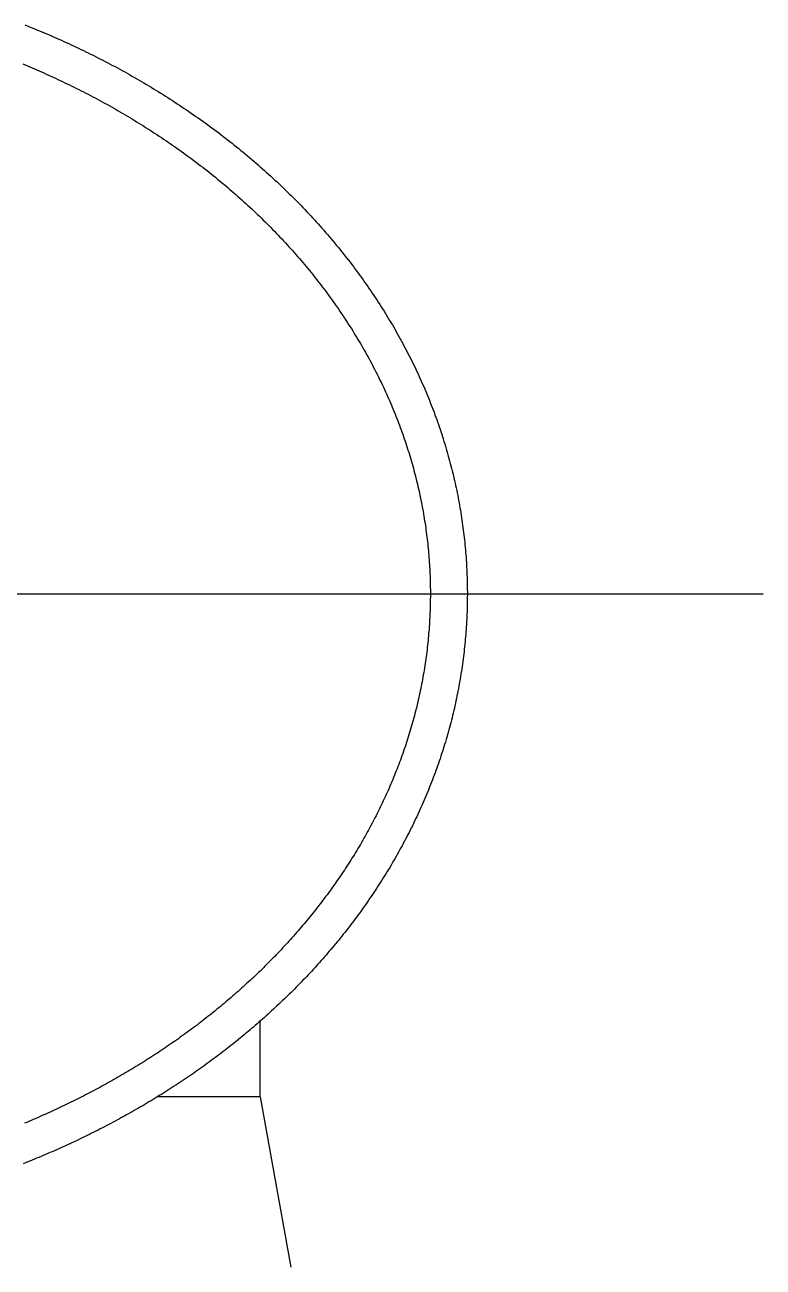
# Model space of a CAD drawing. Extents: x -10.3 to 52.8, y -18.9 to 24.3.
# Drawn here: x 47.82 to 52.81, y 13.25 to 21.65 of the extents above; entities that cross this region are included whole.
import ezdxf

# ---------------------------------------------------------------- set-up
doc = ezdxf.new("R2010")
doc.units = 0
doc.linetypes.add('CENTER', pattern=[50.8, 31.75, -6.35, 6.35, -6.35])
doc.layers.get('0').update_dxf_attribs({"linetype": 'CONTINUOUS'})
doc.layers.add('CENTER', color=1, linetype='CENTER')

msp = doc.modelspace()

# ---------------------------------------------------------------- linework, layer by layer
at = {"color": 7, "linetype": 'CONTINUOUS'}
for q in [(49.407989, 14.911299), (48.713906, 14.4), (49.613835, 13.247263)]:
    msp.add_line((49.407989, 14.4), q, dxfattribs=at)
at = {"color": 7}
for points in [[(47.8158, 21.6486, 0), (47.8323, 21.6421, 0), (47.8488, 21.6355, 0), (47.8652, 21.6288, 0), (47.8817, 21.6221, 0), (47.8982, 21.6153, 0), (47.9147, 21.6085, 0), (47.9311, 21.6016, 0), (47.9476, 21.5946, 0), (47.9641, 21.5876, 0), (47.9806, 21.5805, 0), (47.9972, 21.5733, 0), (48.0137, 21.5661, 0), (48.0302, 21.5589, 0), (48.0467, 21.5515, 0), (48.0632, 21.5442, 0), (48.0797, 21.5367, 0), (48.0962, 21.5292, 0), (48.1128, 21.5216, 0), (48.1293, 21.514, 0), (48.1458, 21.5063, 0), (48.1623, 21.4985, 0), (48.1788, 21.4907, 0), (48.1953, 21.4828, 0), (48.2118, 21.4749, 0), (48.2283, 21.4669, 0), (48.2448, 21.4588, 0), (48.2613, 21.4507, 0), (48.2778, 21.4425, 0), (48.2943, 21.4342, 0), (48.3108, 21.4259, 0), (48.3272, 21.4175, 0), (48.3437, 21.409, 0), (48.3602, 21.4005, 0), (48.3766, 21.3919, 0), (48.393, 21.3833, 0), (48.4095, 21.3746, 0), (48.4259, 21.3658, 0), (48.4423, 21.357, 0), (48.4587, 21.348, 0), (48.4751, 21.3391, 0), (48.4914, 21.33, 0), (48.5078, 21.3209, 0), (48.5241, 21.3118, 0), (48.5404, 21.3025, 0), (48.5567, 21.2933, 0), (48.573, 21.2839, 0), (48.5892, 21.2745, 0), (48.6055, 21.265, 0), (48.6217, 21.2555, 0), (48.6379, 21.2458, 0), (48.6541, 21.2362, 0), (48.6703, 21.2264, 0), (48.6864, 21.2166, 0), (48.7025, 21.2068, 0), (48.7186, 21.1969, 0), (48.7347, 21.1869, 0), (48.7507, 21.1768, 0), (48.7668, 21.1667, 0), (48.7827, 21.1566, 0), (48.7987, 21.1463, 0), (48.8147, 21.136, 0), (48.8306, 21.1257, 0), (48.8465, 21.1153, 0), (48.8623, 21.1048, 0), (48.8781, 21.0943, 0), (48.8939, 21.0837, 0), (48.9097, 21.073, 0), (48.9254, 21.0623, 0), (48.9411, 21.0515, 0), (48.9568, 21.0407, 0), (48.9724, 21.0298, 0), (48.988, 21.0188, 0), (49.0036, 21.0078, 0), (49.0191, 20.9967, 0), (49.0346, 20.9856, 0), (49.0501, 20.9744, 0), (49.0655, 20.9632, 0), (49.0809, 20.9519, 0), (49.0962, 20.9405, 0), (49.1115, 20.9291, 0), (49.1268, 20.9176, 0), (49.142, 20.906, 0), (49.1572, 20.8944, 0), (49.1723, 20.8828, 0), (49.1874, 20.871, 0), (49.2025, 20.8593, 0), (49.2175, 20.8474, 0), (49.2324, 20.8355, 0), (49.2473, 20.8236, 0), (49.2622, 20.8116, 0), (49.277, 20.7995, 0), (49.2918, 20.7874, 0), (49.3065, 20.7752, 0), (49.3212, 20.763, 0), (49.3359, 20.7507, 0), (49.3504, 20.7384, 0), (49.365, 20.726, 0), (49.3795, 20.7135, 0), (49.3939, 20.701, 0), (49.4083, 20.6884, 0), (49.4226, 20.6758, 0), (49.4369, 20.6632, 0), (49.4511, 20.6504, 0), (49.4652, 20.6376, 0), (49.4793, 20.6248, 0), (49.4934, 20.6119, 0), (49.5074, 20.599, 0), (49.5213, 20.586, 0), (49.5352, 20.5729, 0), (49.549, 20.5598, 0), (49.5627, 20.5467, 0), (49.5764, 20.5335, 0), (49.5901, 20.5202, 0), (49.6036, 20.5069, 0), (49.6171, 20.4936, 0), (49.6306, 20.4802, 0), (49.644, 20.4667, 0), (49.6573, 20.4532, 0), (49.6706, 20.4397, 0), (49.6838, 20.4261, 0), (49.6969, 20.4125, 0), (49.71, 20.3988, 0), (49.723, 20.3851, 0), (49.7359, 20.3713, 0), (49.7488, 20.3575, 0), (49.7616, 20.3436, 0), (49.7743, 20.3297, 0), (49.787, 20.3158, 0), (49.7996, 20.3018, 0), (49.8122, 20.2878, 0), (49.8247, 20.2737, 0), (49.8371, 20.2596, 0), (49.8494, 20.2454, 0), (49.8617, 20.2312, 0), (49.8739, 20.217, 0), (49.886, 20.2027, 0), (49.8981, 20.1884, 0), (49.9101, 20.1741, 0), (49.922, 20.1597, 0), (49.9339, 20.1452, 0), (49.9456, 20.1308, 0), (49.9573, 20.1163, 0), (49.969, 20.1017, 0), (49.9805, 20.0871, 0), (49.992, 20.0725, 0), (50.0035, 20.0579, 0), (50.0148, 20.0432, 0), (50.0261, 20.0284, 0), (50.0373, 20.0137, 0), (50.0484, 19.9989, 0), (50.0594, 19.9841, 0), (50.0704, 19.9692, 0), (50.0813, 19.9543, 0), (50.0921, 19.9394, 0), (50.1028, 19.9244, 0), (50.1135, 19.9094, 0), (50.1241, 19.8944, 0), (50.1346, 19.8794, 0), (50.145, 19.8643, 0), (50.1554, 19.8492, 0), (50.1656, 19.834, 0), (50.1758, 19.8189, 0), (50.1859, 19.8037, 0), (50.1959, 19.7884, 0), (50.2059, 19.7732, 0), (50.2157, 19.7579, 0), (50.2255, 19.7426, 0), (50.2352, 19.7272, 0), (50.2449, 19.7119, 0), (50.2544, 19.6965, 0), (50.2639, 19.6811, 0), (50.2733, 19.6656, 0), (50.2826, 19.6501, 0), (50.2918, 19.6346, 0), (50.301, 19.6191, 0), (50.31, 19.6035, 0), (50.319, 19.588, 0), (50.3279, 19.5724, 0), (50.3368, 19.5567, 0), (50.3455, 19.5411, 0), (50.3542, 19.5254, 0), (50.3628, 19.5097, 0), (50.3713, 19.494, 0), (50.3797, 19.4782, 0), (50.3881, 19.4624, 0), (50.3963, 19.4466, 0), (50.4045, 19.4308, 0), (50.4126, 19.415, 0), (50.4207, 19.3991, 0), (50.4286, 19.3832, 0), (50.4365, 19.3673, 0), (50.4443, 19.3514, 0), (50.452, 19.3354, 0), (50.4596, 19.3194, 0), (50.4671, 19.3034, 0), (50.4746, 19.2874, 0), (50.482, 19.2714, 0), (50.4893, 19.2553, 0), (50.4965, 19.2392, 0), (50.5036, 19.2231, 0), (50.5107, 19.207, 0), (50.5176, 19.1909, 0), (50.5245, 19.1747, 0), (50.5313, 19.1586, 0), (50.5381, 19.1424, 0), (50.5447, 19.1262, 0), (50.5513, 19.11, 0), (50.5578, 19.0937, 0), (50.5641, 19.0775, 0), (50.5705, 19.0612, 0), (50.5767, 19.0449, 0), (50.5829, 19.0286, 0), (50.5889, 19.0123, 0), (50.5949, 18.996, 0), (50.6008, 18.9796, 0), (50.6066, 18.9632, 0), (50.6124, 18.9469, 0), (50.618, 18.9305, 0), (50.6236, 18.9141, 0), (50.6291, 18.8976, 0), (50.6345, 18.8812, 0), (50.6398, 18.8648, 0), (50.6451, 18.8483, 0), (50.6502, 18.8318, 0), (50.6553, 18.8153, 0), (50.6603, 18.7988, 0), (50.6652, 18.7823, 0), (50.67, 18.7658, 0), (50.6748, 18.7493, 0), (50.6794, 18.7327, 0), (50.684, 18.7162, 0), (50.6885, 18.6996, 0), (50.6929, 18.6831, 0), (50.6972, 18.6665, 0), (50.7015, 18.6499, 0), (50.7056, 18.6333, 0), (50.7097, 18.6167, 0), (50.7137, 18.6001, 0), (50.7176, 18.5834, 0), (50.7214, 18.5668, 0), (50.7252, 18.5502, 0), (50.7288, 18.5335, 0), (50.7324, 18.5168, 0), (50.7359, 18.5002, 0), (50.7393, 18.4835, 0), (50.7427, 18.4668, 0), (50.7459, 18.4501, 0), (50.7491, 18.4334, 0), (50.7522, 18.4167, 0), (50.7552, 18.4, 0), (50.7581, 18.3833, 0), (50.7609, 18.3666, 0), (50.7637, 18.3498, 0), (50.7663, 18.3331, 0), (50.7689, 18.3164, 0), (50.7714, 18.2996, 0), (50.7738, 18.2829, 0), (50.7762, 18.2661, 0), (50.7784, 18.2494, 0), (50.7806, 18.2326, 0), (50.7827, 18.2158, 0), (50.7847, 18.1991, 0), (50.7866, 18.1823, 0), (50.7884, 18.1655, 0), (50.7902, 18.1487, 0), (50.7919, 18.1319, 0), (50.7935, 18.1151, 0), (50.795, 18.0983, 0), (50.7964, 18.0815, 0), (50.7977, 18.0647, 0), (50.799, 18.0479, 0), (50.8002, 18.0311, 0), (50.8013, 18.0143, 0), (50.8023, 17.9975, 0), (50.8032, 17.9807, 0), (50.8041, 17.9639, 0), (50.8048, 17.9471, 0), (50.8055, 17.9303, 0), (50.8061, 17.9135, 0), (50.8066, 17.8967, 0), (50.8071, 17.8799, 0), (50.8074, 17.863, 0), (50.8077, 17.8462, 0), (50.8079, 17.8294, 0), (50.808, 17.8126, 0), (50.808, 17.7958, 0), (50.8079, 17.779, 0), (50.8078, 17.7622, 0), (50.8075, 17.7453, 0), (50.8072, 17.7285, 0), (50.8068, 17.7117, 0), (50.8064, 17.6949, 0), (50.8058, 17.6781, 0), (50.8051, 17.6613, 0), (50.8044, 17.6445, 0), (50.8036, 17.6277, 0), (50.8027, 17.6109, 0), (50.8017, 17.5941, 0), (50.8007, 17.5773, 0), (50.7995, 17.5605, 0), (50.7983, 17.5437, 0), (50.797, 17.5269, 0), (50.7956, 17.5101, 0), (50.7942, 17.4934, 0), (50.7926, 17.4766, 0), (50.791, 17.4598, 0), (50.7893, 17.4431, 0), (50.7875, 17.4263, 0), (50.7856, 17.4096, 0), (50.7836, 17.3929, 0), (50.7816, 17.3761, 0), (50.7795, 17.3594, 0), (50.7773, 17.3427, 0), (50.775, 17.326, 0), (50.7726, 17.3093, 0), (50.7702, 17.2926, 0), (50.7676, 17.276, 0), (50.765, 17.2593, 0), (50.7623, 17.2427, 0), (50.7596, 17.226, 0), (50.7567, 17.2094, 0), (50.7538, 17.1928, 0), (50.7508, 17.1762, 0), (50.7477, 17.1596, 0), (50.7445, 17.143, 0), (50.7413, 17.1265, 0), (50.7379, 17.1099, 0), (50.7345, 17.0934, 0), (50.731, 17.0769, 0), (50.7275, 17.0604, 0), (50.7238, 17.0439, 0), (50.7201, 17.0274, 0), (50.7163, 17.0109, 0), (50.7124, 16.9945, 0), (50.7084, 16.9781, 0), (50.7044, 16.9617, 0), (50.7002, 16.9453, 0), (50.696, 16.9289, 0), (50.6917, 16.9125, 0), (50.6874, 16.8962, 0), (50.6829, 16.8799, 0), (50.6784, 16.8636, 0), (50.6738, 16.8473, 0), (50.6691, 16.8311, 0), (50.6643, 16.8148, 0), (50.6595, 16.7986, 0), (50.6546, 16.7824, 0), (50.6496, 16.7662, 0), (50.6445, 16.7501, 0), (50.6394, 16.734, 0), (50.6342, 16.7179, 0), (50.6289, 16.7018, 0), (50.6235, 16.6858, 0), (50.618, 16.6697, 0), (50.6125, 16.6537, 0), (50.6069, 16.6378, 0), (50.6012, 16.6218, 0), (50.5955, 16.6059, 0), (50.5897, 16.59, 0), (50.5838, 16.5741, 0), (50.5778, 16.5583, 0), (50.5718, 16.5425, 0), (50.5657, 16.5267, 0), (50.5595, 16.5109, 0), (50.5532, 16.4952, 0), (50.5469, 16.4795, 0), (50.5405, 16.4638, 0), (50.534, 16.4482, 0), (50.5275, 16.4326, 0), (50.5209, 16.417, 0), (50.5142, 16.4014, 0), (50.5075, 16.3859, 0), (50.5007, 16.3704, 0), (50.4938, 16.355, 0), (50.4868, 16.3396, 0), (50.4798, 16.3242, 0), (50.4727, 16.3088, 0), (50.4656, 16.2935, 0), (50.4584, 16.2782, 0), (50.4511, 16.2629, 0), (50.4437, 16.2477, 0), (50.4363, 16.2325, 0), (50.4288, 16.2174, 0), (50.4213, 16.2023, 0), (50.4136, 16.1872, 0), (50.406, 16.1721, 0), (50.3982, 16.1571, 0), (50.3904, 16.1422, 0), (50.3825, 16.1272, 0), (50.3746, 16.1123, 0), (50.3666, 16.0975, 0), (50.3586, 16.0826, 0), (50.3504, 16.0679, 0), (50.3423, 16.0531, 0), (50.334, 16.0384, 0), (50.3257, 16.0237, 0), (50.3173, 16.0091, 0), (50.3089, 15.9945, 0), (50.3004, 15.98, 0), (50.2919, 15.9655, 0), (50.2833, 15.951, 0), (50.2746, 15.9366, 0), (50.2659, 15.9222, 0), (50.2571, 15.9079, 0), (50.2483, 15.8936, 0), (50.2394, 15.8794, 0), (50.2305, 15.8652, 0), (50.2215, 15.851, 0), (50.2124, 15.8369, 0), (50.2033, 15.8228, 0), (50.1941, 15.8088, 0), (50.1849, 15.7948, 0), (50.1757, 15.7809, 0), (50.1663, 15.767, 0), (50.157, 15.7531, 0), (50.1475, 15.7393, 0), (50.1381, 15.7256, 0), (50.1285, 15.7118, 0), (50.119, 15.6982, 0), (50.1093, 15.6845, 0), (50.0996, 15.6709, 0), (50.0899, 15.6574, 0), (50.0801, 15.6439, 0), (50.0703, 15.6305, 0), (50.0604, 15.617, 0), (50.0505, 15.6037, 0), (50.0405, 15.5903, 0), (50.0305, 15.5771, 0), (50.0204, 15.5638, 0), (50.0103, 15.5506, 0), (50.0001, 15.5375, 0), (49.9899, 15.5244, 0), (49.9796, 15.5113, 0), (49.9693, 15.4983, 0), (49.9589, 15.4853, 0), (49.9485, 15.4724, 0), (49.9381, 15.4595, 0), (49.9275, 15.4467, 0), (49.917, 15.4339, 0), (49.9064, 15.4211, 0), (49.8958, 15.4084, 0), (49.8851, 15.3958, 0), (49.8743, 15.3831, 0), (49.8636, 15.3706, 0), (49.8527, 15.358, 0), (49.8419, 15.3455, 0), (49.831, 15.3331, 0), (49.82, 15.3207, 0), (49.809, 15.3083, 0), (49.798, 15.296, 0), (49.7869, 15.2838, 0), (49.7758, 15.2715, 0), (49.7646, 15.2593, 0), (49.7534, 15.2472, 0), (49.7422, 15.2351, 0), (49.7309, 15.2231, 0), (49.7196, 15.2111, 0), (49.7082, 15.1991, 0), (49.6968, 15.1872, 0), (49.6853, 15.1753, 0), (49.6738, 15.1635, 0), (49.6623, 15.1517, 0), (49.6507, 15.1399, 0), (49.6391, 15.1282, 0), (49.6275, 15.1166, 0), (49.6158, 15.105, 0), (49.6041, 15.0934, 0), (49.5923, 15.0819, 0), (49.5805, 15.0704, 0), (49.5686, 15.059, 0), (49.5568, 15.0476, 0), (49.5448, 15.0362, 0), (49.5329, 15.0249, 0), (49.5209, 15.0136, 0), (49.5089, 15.0024, 0), (49.4968, 14.9912, 0), (49.4847, 14.9801, 0), (49.4725, 14.969, 0), (49.4603, 14.9579, 0), (49.4481, 14.9469, 0), (49.4359, 14.936, 0), (49.4236, 14.925, 0), (49.4113, 14.9142, 0), (49.3989, 14.9033, 0), (49.3865, 14.8925, 0), (49.3741, 14.8818, 0), (49.3616, 14.8711, 0), (49.3491, 14.8604, 0), (49.3365, 14.8498, 0), (49.324, 14.8392, 0), (49.3113, 14.8286, 0), (49.2987, 14.8181, 0), (49.286, 14.8077, 0), (49.2733, 14.7973, 0), (49.2606, 14.7869, 0), (49.2478, 14.7766, 0), (49.235, 14.7663, 0), (49.2221, 14.756, 0), (49.2092, 14.7458, 0), (49.1963, 14.7357, 0), (49.1834, 14.7256, 0), (49.1704, 14.7155, 0), (49.1574, 14.7055, 0), (49.1444, 14.6955, 0), (49.1313, 14.6855, 0), (49.1182, 14.6756, 0), (49.105, 14.6658, 0), (49.0919, 14.656, 0), (49.0787, 14.6462, 0), (49.0654, 14.6365, 0), (49.0522, 14.6268, 0), (49.0389, 14.6171, 0), (49.0256, 14.6075, 0), (49.0122, 14.598, 0), (48.9989, 14.5885, 0), (48.9854, 14.579, 0), (48.972, 14.5696, 0), (48.9585, 14.5602, 0), (48.945, 14.5508, 0), (48.9315, 14.5415, 0), (48.918, 14.5323, 0), (48.9044, 14.523, 0), (48.8908, 14.5139, 0), (48.8771, 14.5047, 0), (48.8635, 14.4956, 0), (48.8498, 14.4866, 0), (48.836, 14.4776, 0), (48.8223, 14.4686, 0), (48.8085, 14.4597, 0), (48.7947, 14.4508, 0), (48.7809, 14.442, 0), (48.767, 14.4332, 0), (48.7532, 14.4244, 0), (48.7393, 14.4157, 0), (48.7253, 14.4071, 0), (48.7114, 14.3984, 0), (48.6974, 14.3899, 0), (48.6834, 14.3813, 0), (48.6693, 14.3728, 0), (48.6553, 14.3644, 0), (48.6412, 14.356, 0), (48.6271, 14.3476, 0), (48.613, 14.3393, 0), (48.5988, 14.331, 0), (48.5847, 14.3228, 0), (48.5705, 14.3146, 0), (48.5563, 14.3064, 0), (48.542, 14.2983, 0), (48.5278, 14.2902, 0), (48.5135, 14.2822, 0), (48.4992, 14.2742, 0), (48.4848, 14.2663, 0), (48.4705, 14.2584, 0), (48.4561, 14.2505, 0), (48.4417, 14.2427, 0), (48.4273, 14.235, 0), (48.4129, 14.2272, 0), (48.3984, 14.2196, 0), (48.384, 14.2119, 0), (48.3695, 14.2043, 0), (48.355, 14.1968, 0), (48.3404, 14.1893, 0), (48.3259, 14.1818, 0), (48.3113, 14.1744, 0), (48.2967, 14.167, 0), (48.2821, 14.1596, 0), (48.2675, 14.1523, 0), (48.2528, 14.1451, 0), (48.2381, 14.1379, 0), (48.2234, 14.1307, 0), (48.2087, 14.1236, 0), (48.194, 14.1165, 0), (48.1793, 14.1094, 0), (48.1645, 14.1024, 0), (48.1497, 14.0955, 0), (48.1349, 14.0886, 0), (48.1201, 14.0817, 0), (48.1053, 14.0748, 0), (48.0904, 14.0681, 0), (48.0756, 14.0613, 0), (48.0607, 14.0546, 0), (48.0458, 14.0479, 0), (48.0309, 14.0413, 0), (48.016, 14.0347, 0), (48.001, 14.0282, 0), (47.986, 14.0217, 0), (47.9711, 14.0152, 0), (47.9561, 14.0088, 0), (47.9411, 14.0024, 0), (47.926, 13.9961, 0), (47.911, 13.9898, 0), (47.896, 13.9836, 0), (47.8809, 13.9774, 0), (47.8658, 13.9712, 0), (47.8507, 13.9651, 0), (47.8356, 13.959, 0), (47.8205, 13.953, 0), (47.8053, 13.947, 0)], [(47.8026, 21.3843, 0), (47.8184, 21.3777, 0), (47.8342, 21.3711, 0), (47.85, 21.3644, 0), (47.8658, 21.3577, 0), (47.8816, 21.3509, 0), (47.8974, 21.3441, 0), (47.9132, 21.3372, 0), (47.929, 21.3302, 0), (47.9449, 21.3232, 0), (47.9607, 21.3161, 0), (47.9765, 21.309, 0), (47.9923, 21.3018, 0), (48.0081, 21.2946, 0), (48.0239, 21.2873, 0), (48.0398, 21.2799, 0), (48.0556, 21.2725, 0), (48.0714, 21.265, 0), (48.0872, 21.2574, 0), (48.103, 21.2498, 0), (48.1188, 21.2422, 0), (48.1345, 21.2344, 0), (48.1503, 21.2267, 0), (48.1661, 21.2188, 0), (48.1819, 21.2109, 0), (48.1976, 21.203, 0), (48.2134, 21.1949, 0), (48.2291, 21.1868, 0), (48.2448, 21.1787, 0), (48.2606, 21.1705, 0), (48.2763, 21.1622, 0), (48.292, 21.1539, 0), (48.3077, 21.1455, 0), (48.3233, 21.1371, 0), (48.339, 21.1285, 0), (48.3547, 21.12, 0), (48.3703, 21.1113, 0), (48.3859, 21.1026, 0), (48.4015, 21.0939, 0), (48.4171, 21.0851, 0), (48.4326, 21.0762, 0), (48.4482, 21.0673, 0), (48.4637, 21.0583, 0), (48.4792, 21.0492, 0), (48.4947, 21.0401, 0), (48.5102, 21.0309, 0), (48.5256, 21.0217, 0), (48.5411, 21.0124, 0), (48.5565, 21.0031, 0), (48.5718, 20.9937, 0), (48.5872, 20.9842, 0), (48.6025, 20.9747, 0), (48.6178, 20.9651, 0), (48.6331, 20.9555, 0), (48.6483, 20.9458, 0), (48.6636, 20.936, 0), (48.6788, 20.9262, 0), (48.6939, 20.9163, 0), (48.7091, 20.9064, 0), (48.7242, 20.8964, 0), (48.7393, 20.8864, 0), (48.7543, 20.8763, 0), (48.7693, 20.8661, 0), (48.7843, 20.8559, 0), (48.7993, 20.8457, 0), (48.8142, 20.8353, 0), (48.8291, 20.825, 0), (48.8439, 20.8145, 0), (48.8588, 20.8041, 0), (48.8735, 20.7935, 0), (48.8883, 20.7829, 0), (48.903, 20.7723, 0), (48.9177, 20.7616, 0), (48.9323, 20.7508, 0), (48.9469, 20.74, 0), (48.9614, 20.7291, 0), (48.976, 20.7182, 0), (48.9904, 20.7072, 0), (49.0049, 20.6962, 0), (49.0192, 20.6851, 0), (49.0336, 20.674, 0), (49.0479, 20.6628, 0), (49.0622, 20.6515, 0), (49.0764, 20.6402, 0), (49.0906, 20.6289, 0), (49.1047, 20.6175, 0), (49.1188, 20.606, 0), (49.1328, 20.5945, 0), (49.1468, 20.583, 0), (49.1607, 20.5713, 0), (49.1746, 20.5597, 0), (49.1884, 20.548, 0), (49.2022, 20.5362, 0), (49.216, 20.5244, 0), (49.2297, 20.5125, 0), (49.2433, 20.5006, 0), (49.2569, 20.4886, 0), (49.2704, 20.4766, 0), (49.2839, 20.4645, 0), (49.2973, 20.4524, 0), (49.3107, 20.4403, 0), (49.324, 20.428, 0), (49.3372, 20.4158, 0), (49.3504, 20.4035, 0), (49.3636, 20.3911, 0), (49.3767, 20.3787, 0), (49.3897, 20.3662, 0), (49.4026, 20.3537, 0), (49.4155, 20.3412, 0), (49.4284, 20.3286, 0), (49.4412, 20.316, 0), (49.4539, 20.3033, 0), (49.4666, 20.2906, 0), (49.4792, 20.2778, 0), (49.4917, 20.265, 0), (49.5042, 20.2522, 0), (49.5166, 20.2393, 0), (49.529, 20.2264, 0), (49.5412, 20.2134, 0), (49.5535, 20.2004, 0), (49.5656, 20.1873, 0), (49.5777, 20.1743, 0), (49.5898, 20.1611, 0), (49.6018, 20.148, 0), (49.6137, 20.1348, 0), (49.6255, 20.1215, 0), (49.6373, 20.1082, 0), (49.649, 20.0949, 0), (49.6606, 20.0815, 0), (49.6722, 20.0682, 0), (49.6837, 20.0547, 0), (49.6952, 20.0413, 0), (49.7066, 20.0278, 0), (49.7179, 20.0142, 0), (49.7291, 20.0007, 0), (49.7403, 19.9871, 0), (49.7514, 19.9734, 0), (49.7624, 19.9597, 0), (49.7734, 19.946, 0), (49.7843, 19.9323, 0), (49.7951, 19.9185, 0), (49.8058, 19.9047, 0), (49.8165, 19.8909, 0), (49.8271, 19.8771, 0), (49.8377, 19.8632, 0), (49.8481, 19.8492, 0), (49.8585, 19.8353, 0), (49.8688, 19.8213, 0), (49.8791, 19.8073, 0), (49.8892, 19.7933, 0), (49.8993, 19.7792, 0), (49.9094, 19.7651, 0), (49.9193, 19.751, 0), (49.9292, 19.7369, 0), (49.939, 19.7227, 0), (49.9487, 19.7085, 0), (49.9583, 19.6943, 0), (49.9679, 19.68, 0), (49.9774, 19.6658, 0), (49.9868, 19.6515, 0), (49.9961, 19.6371, 0), (50.0054, 19.6228, 0), (50.0146, 19.6084, 0), (50.0237, 19.594, 0), (50.0327, 19.5796, 0), (50.0417, 19.5652, 0), (50.0505, 19.5507, 0), (50.0593, 19.5362, 0), (50.0681, 19.5217, 0), (50.0767, 19.5072, 0), (50.0853, 19.4927, 0), (50.0938, 19.4781, 0), (50.1022, 19.4635, 0), (50.1106, 19.4489, 0), (50.1188, 19.4342, 0), (50.127, 19.4196, 0), (50.1351, 19.4049, 0), (50.1432, 19.3902, 0), (50.1511, 19.3755, 0), (50.159, 19.3607, 0), (50.1668, 19.346, 0), (50.1746, 19.3312, 0), (50.1822, 19.3164, 0), (50.1898, 19.3016, 0), (50.1973, 19.2867, 0), (50.2048, 19.2719, 0), (50.2121, 19.257, 0), (50.2194, 19.2421, 0), (50.2266, 19.2272, 0), (50.2337, 19.2123, 0), (50.2408, 19.1974, 0), (50.2477, 19.1824, 0), (50.2546, 19.1674, 0), (50.2614, 19.1524, 0), (50.2682, 19.1374, 0), (50.2748, 19.1224, 0), (50.2814, 19.1073, 0), (50.2879, 19.0923, 0), (50.2943, 19.0772, 0), (50.3007, 19.0621, 0), (50.307, 19.047, 0), (50.3132, 19.0319, 0), (50.3193, 19.0168, 0), (50.3253, 19.0017, 0), (50.3313, 18.9865, 0), (50.3372, 18.9713, 0), (50.343, 18.9561, 0), (50.3487, 18.941, 0), (50.3544, 18.9257, 0), (50.36, 18.9105, 0), (50.3655, 18.8953, 0), (50.3709, 18.88, 0), (50.3762, 18.8648, 0), (50.3815, 18.8495, 0), (50.3867, 18.8342, 0), (50.3918, 18.819, 0), (50.3968, 18.8037, 0), (50.4018, 18.7884, 0), (50.4067, 18.773, 0), (50.4115, 18.7577, 0), (50.4162, 18.7424, 0), (50.4208, 18.727, 0), (50.4254, 18.7117, 0), (50.4299, 18.6963, 0), (50.4343, 18.6809, 0), (50.4386, 18.6655, 0), (50.4429, 18.6502, 0), (50.447, 18.6348, 0), (50.4511, 18.6194, 0), (50.4552, 18.6039, 0), (50.4591, 18.5885, 0), (50.463, 18.5731, 0), (50.4668, 18.5577, 0), (50.4705, 18.5422, 0), (50.4741, 18.5268, 0), (50.4777, 18.5113, 0), (50.4812, 18.4959, 0), (50.4846, 18.4804, 0), (50.4879, 18.4649, 0), (50.4911, 18.4494, 0), (50.4943, 18.434, 0), (50.4974, 18.4185, 0), (50.5004, 18.403, 0), (50.5033, 18.3875, 0), (50.5062, 18.372, 0), (50.509, 18.3565, 0), (50.5117, 18.3409, 0), (50.5143, 18.3254, 0), (50.5169, 18.3099, 0), (50.5194, 18.2944, 0), (50.5218, 18.2788, 0), (50.5241, 18.2633, 0), (50.5263, 18.2478, 0), (50.5285, 18.2322, 0), (50.5306, 18.2167, 0), (50.5326, 18.2011, 0), (50.5345, 18.1856, 0), (50.5364, 18.17, 0), (50.5382, 18.1544, 0), (50.5399, 18.1389, 0), (50.5415, 18.1233, 0), (50.5431, 18.1077, 0), (50.5445, 18.0922, 0), (50.5459, 18.0766, 0), (50.5473, 18.061, 0), (50.5485, 18.0454, 0), (50.5497, 18.0299, 0), (50.5508, 18.0143, 0), (50.5518, 17.9987, 0), (50.5527, 17.9831, 0), (50.5536, 17.9675, 0), (50.5544, 17.952, 0), (50.5551, 17.9364, 0), (50.5557, 17.9208, 0), (50.5562, 17.9052, 0), (50.5567, 17.8896, 0), (50.5571, 17.874, 0), (50.5575, 17.8584, 0), (50.5577, 17.8429, 0), (50.5579, 17.8273, 0), (50.558, 17.8117, 0), (50.558, 17.7961, 0), (50.5579, 17.7805, 0), (50.5578, 17.7649, 0), (50.5576, 17.7493, 0), (50.5573, 17.7338, 0), (50.5569, 17.7182, 0), (50.5565, 17.7026, 0), (50.556, 17.687, 0), (50.5554, 17.6714, 0), (50.5547, 17.6558, 0), (50.5539, 17.6402, 0), (50.5531, 17.6247, 0), (50.5522, 17.6091, 0), (50.5512, 17.5935, 0), (50.5502, 17.578, 0), (50.549, 17.5624, 0), (50.5478, 17.5468, 0), (50.5465, 17.5313, 0), (50.5452, 17.5157, 0), (50.5437, 17.5002, 0), (50.5422, 17.4846, 0), (50.5406, 17.4691, 0), (50.539, 17.4536, 0), (50.5372, 17.438, 0), (50.5354, 17.4225, 0), (50.5335, 17.407, 0), (50.5315, 17.3915, 0), (50.5295, 17.376, 0), (50.5274, 17.3605, 0), (50.5252, 17.345, 0), (50.5229, 17.3295, 0), (50.5206, 17.3141, 0), (50.5182, 17.2986, 0), (50.5157, 17.2832, 0), (50.5131, 17.2677, 0), (50.5104, 17.2523, 0), (50.5077, 17.2369, 0), (50.5049, 17.2215, 0), (50.5021, 17.2061, 0), (50.4991, 17.1907, 0), (50.4961, 17.1753, 0), (50.493, 17.1599, 0), (50.4898, 17.1446, 0), (50.4866, 17.1292, 0), (50.4833, 17.1139, 0), (50.4799, 17.0986, 0), (50.4764, 17.0833, 0), (50.4729, 17.068, 0), (50.4692, 17.0527, 0), (50.4656, 17.0375, 0), (50.4618, 17.0222, 0), (50.458, 17.007, 0), (50.454, 16.9918, 0), (50.4501, 16.9766, 0), (50.446, 16.9614, 0), (50.4419, 16.9462, 0), (50.4377, 16.931, 0), (50.4334, 16.9159, 0), (50.429, 16.9008, 0), (50.4246, 16.8857, 0), (50.4201, 16.8706, 0), (50.4155, 16.8555, 0), (50.4109, 16.8405, 0), (50.4062, 16.8255, 0), (50.4014, 16.8105, 0), (50.3965, 16.7955, 0), (50.3916, 16.7805, 0), (50.3866, 16.7656, 0), (50.3815, 16.7506, 0), (50.3764, 16.7357, 0), (50.3711, 16.7209, 0), (50.3659, 16.706, 0), (50.3605, 16.6912, 0), (50.3551, 16.6764, 0), (50.3496, 16.6616, 0), (50.344, 16.6468, 0), (50.3384, 16.6321, 0), (50.3327, 16.6174, 0), (50.3269, 16.6027, 0), (50.3211, 16.588, 0), (50.3152, 16.5734, 0), (50.3093, 16.5587, 0), (50.3032, 16.5442, 0), (50.2971, 16.5296, 0), (50.291, 16.5151, 0), (50.2847, 16.5005, 0), (50.2784, 16.4861, 0), (50.2721, 16.4716, 0), (50.2656, 16.4572, 0), (50.2592, 16.4428, 0), (50.2526, 16.4284, 0), (50.246, 16.4141, 0), (50.2393, 16.3998, 0), (50.2326, 16.3855, 0), (50.2257, 16.3712, 0), (50.2189, 16.357, 0), (50.2119, 16.3428, 0), (50.2049, 16.3286, 0), (50.1979, 16.3145, 0), (50.1908, 16.3004, 0), (50.1836, 16.2863, 0), (50.1763, 16.2723, 0), (50.169, 16.2583, 0), (50.1617, 16.2443, 0), (50.1543, 16.2304, 0), (50.1468, 16.2165, 0), (50.1392, 16.2026, 0), (50.1316, 16.1888, 0), (50.124, 16.175, 0), (50.1163, 16.1612, 0), (50.1085, 16.1475, 0), (50.1006, 16.1338, 0), (50.0928, 16.1201, 0), (50.0848, 16.1065, 0), (50.0768, 16.0929, 0), (50.0687, 16.0794, 0), (50.0606, 16.0658, 0), (50.0524, 16.0524, 0), (50.0442, 16.0389, 0), (50.0359, 16.0255, 0), (50.0276, 16.0122, 0), (50.0192, 15.9988, 0), (50.0107, 15.9856, 0), (50.0023, 15.9723, 0), (49.9937, 15.9591, 0), (49.9851, 15.9459, 0), (49.9765, 15.9328, 0), (49.9678, 15.9197, 0), (49.959, 15.9067, 0), (49.9502, 15.8937, 0), (49.9413, 15.8807, 0), (49.9324, 15.8678, 0), (49.9235, 15.8549, 0), (49.9145, 15.842, 0), (49.9054, 15.8292, 0), (49.8963, 15.8164, 0), (49.8872, 15.8037, 0), (49.878, 15.791, 0), (49.8687, 15.7784, 0), (49.8594, 15.7657, 0), (49.8501, 15.7532, 0), (49.8407, 15.7406, 0), (49.8313, 15.7281, 0), (49.8218, 15.7157, 0), (49.8123, 15.7033, 0), (49.8027, 15.6909, 0), (49.793, 15.6785, 0), (49.7834, 15.6662, 0), (49.7737, 15.654, 0), (49.7639, 15.6418, 0), (49.7541, 15.6296, 0), (49.7442, 15.6174, 0), (49.7343, 15.6053, 0), (49.7244, 15.5933, 0), (49.7144, 15.5813, 0), (49.7044, 15.5693, 0), (49.6943, 15.5573, 0), (49.6842, 15.5454, 0), (49.674, 15.5336, 0), (49.6638, 15.5217, 0), (49.6535, 15.51, 0), (49.6433, 15.4982, 0), (49.6329, 15.4865, 0), (49.6225, 15.4748, 0), (49.6121, 15.4632, 0), (49.6017, 15.4516, 0), (49.5912, 15.4401, 0), (49.5806, 15.4286, 0), (49.57, 15.4171, 0), (49.5594, 15.4057, 0), (49.5487, 15.3943, 0), (49.538, 15.383, 0), (49.5273, 15.3716, 0), (49.5165, 15.3604, 0), (49.5057, 15.3492, 0), (49.4948, 15.338, 0), (49.4839, 15.3268, 0), (49.473, 15.3157, 0), (49.462, 15.3046, 0), (49.4509, 15.2936, 0), (49.4399, 15.2826, 0), (49.4288, 15.2717, 0), (49.4177, 15.2608, 0), (49.4065, 15.2499, 0), (49.3953, 15.2391, 0), (49.384, 15.2283, 0), (49.3727, 15.2175, 0), (49.3614, 15.2068, 0), (49.3501, 15.1962, 0), (49.3387, 15.1855, 0), (49.3272, 15.1749, 0), (49.3157, 15.1644, 0), (49.3042, 15.1539, 0), (49.2927, 15.1434, 0), (49.2811, 15.1329, 0), (49.2695, 15.1225, 0), (49.2578, 15.1122, 0), (49.2461, 15.1019, 0), (49.2344, 15.0916, 0), (49.2226, 15.0813, 0), (49.2108, 15.0711, 0), (49.199, 15.061, 0), (49.1871, 15.0509, 0), (49.1752, 15.0408, 0), (49.1633, 15.0307, 0), (49.1513, 15.0207, 0), (49.1393, 15.0108, 0), (49.1273, 15.0008, 0), (49.1152, 14.9909, 0), (49.1031, 14.9811, 0), (49.091, 14.9713, 0), (49.0788, 14.9615, 0), (49.0666, 14.9518, 0), (49.0544, 14.9421, 0), (49.0421, 14.9324, 0), (49.0298, 14.9228, 0), (49.0174, 14.9133, 0), (49.0051, 14.9037, 0), (48.9927, 14.8942, 0), (48.9803, 14.8848, 0), (48.9678, 14.8754, 0), (48.9553, 14.866, 0), (48.9428, 14.8567, 0), (48.9302, 14.8474, 0), (48.9176, 14.8381, 0), (48.905, 14.8289, 0), (48.8924, 14.8197, 0), (48.8797, 14.8106, 0), (48.867, 14.8015, 0), (48.8543, 14.7924, 0), (48.8415, 14.7834, 0), (48.8287, 14.7744, 0), (48.8159, 14.7655, 0), (48.803, 14.7566, 0), (48.7901, 14.7477, 0), (48.7772, 14.7389, 0), (48.7643, 14.7301, 0), (48.7513, 14.7214, 0), (48.7383, 14.7127, 0), (48.7253, 14.704, 0), (48.7123, 14.6954, 0), (48.6992, 14.6868, 0), (48.6861, 14.6782, 0), (48.6729, 14.6697, 0), (48.6598, 14.6613, 0), (48.6466, 14.6528, 0), (48.6334, 14.6445, 0), (48.6201, 14.6361, 0), (48.6069, 14.6278, 0), (48.5936, 14.6195, 0), (48.5803, 14.6113, 0), (48.5669, 14.6031, 0), (48.5536, 14.595, 0), (48.5402, 14.5869, 0), (48.5268, 14.5788, 0), (48.5133, 14.5708, 0), (48.4999, 14.5628, 0), (48.4864, 14.5548, 0), (48.4729, 14.5469, 0), (48.4594, 14.5391, 0), (48.4458, 14.5313, 0), (48.4322, 14.5235, 0), (48.4186, 14.5157, 0), (48.405, 14.508, 0), (48.3914, 14.5004, 0), (48.3777, 14.4927, 0), (48.364, 14.4852, 0), (48.3503, 14.4776, 0), (48.3366, 14.4701, 0), (48.3228, 14.4626, 0), (48.309, 14.4552, 0), (48.2952, 14.4478, 0), (48.2814, 14.4405, 0), (48.2676, 14.4332, 0), (48.2537, 14.4259, 0), (48.2399, 14.4187, 0), (48.226, 14.4115, 0), (48.212, 14.4044, 0), (48.1981, 14.3973, 0), (48.1841, 14.3902, 0), (48.1702, 14.3832, 0), (48.1562, 14.3762, 0), (48.1422, 14.3693, 0), (48.1281, 14.3624, 0), (48.1141, 14.3555, 0), (48.1, 14.3487, 0), (48.0859, 14.3419, 0), (48.0718, 14.3352, 0), (48.0577, 14.3285, 0), (48.0435, 14.3218, 0), (48.0294, 14.3152, 0), (48.0152, 14.3086, 0), (48.001, 14.3021, 0), (47.9868, 14.2955, 0), (47.9725, 14.2891, 0), (47.9583, 14.2827, 0), (47.944, 14.2763, 0), (47.9297, 14.2699, 0), (47.9154, 14.2636, 0), (47.9011, 14.2574, 0), (47.8868, 14.2511, 0), (47.8724, 14.245, 0), (47.8581, 14.2388, 0), (47.8437, 14.2327, 0), (47.8293, 14.2266, 0), (47.8149, 14.2206, 0)]]:
    msp.add_polyline3d(points, dxfattribs=at)
at = {"layer": 'CENTER', "color": 1, "linetype": 'CENTER'}
msp.add_line((38.008013, 17.799995), (52.807987, 17.799995), dxfattribs=at)

doc.saveas('drawing.dxf')
